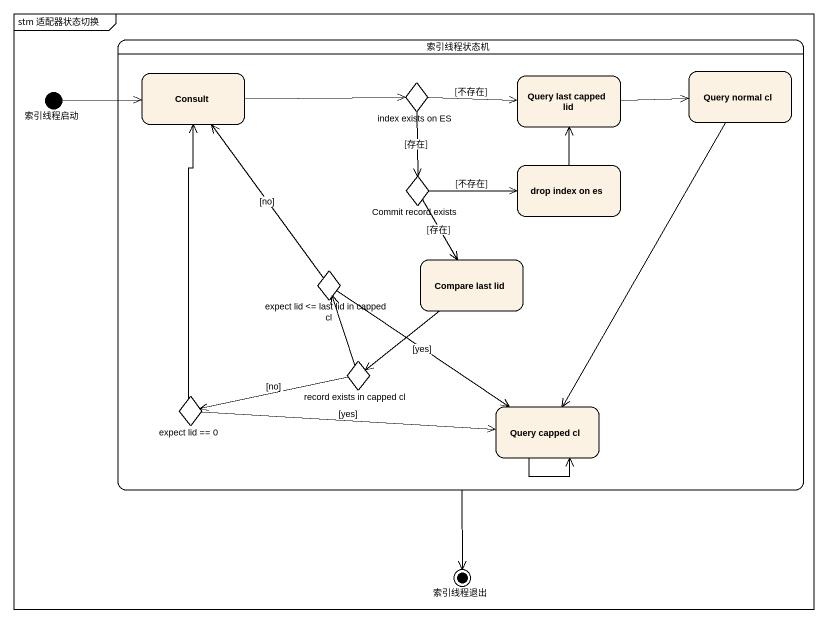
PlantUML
@startuml
mainframe stm 适配器状态切换
hide empty description
state 索引线程状态机 {
  state Consult
  state "index exists on ES" as index_exists_on_ES <<choice>>
  state "Query last capped lid" as Query_last_capped_lid
  state "Query normal cl" as Query_normal_cl
  state "Commit record exists" as Commit_record_exists <<choice>>
  state "drop index on es" as drop_index_on_es
  state "expect lid <= last lid in capped cl" as expect_lid_last_lid_in <<choice>>
  state "Compare last lid" as Compare_last_lid
  state "record exists in capped cl" as record_exists_in_capped_cl <<choice>>
  state "expect lid == 0" as expect_lid_0 <<choice>>
  state "Query capped cl" as Query_capped_cl
}
state 索引线程启动 <<start>>
state 索引线程退出 <<end>>
索引线程状态机 --> 索引线程退出
索引线程启动 -right-> Consult
Consult -right-> index_exists_on_ES
index_exists_on_ES -right-> Query_last_capped_lid : [不存在]
index_exists_on_ES --> Commit_record_exists : [存在]
Query_last_capped_lid -right-> Query_normal_cl
Query_normal_cl --> Query_capped_cl
Commit_record_exists -right-> drop_index_on_es : [不存在]
Commit_record_exists --> Compare_last_lid : [存在]
drop_index_on_es -up-> Query_last_capped_lid
expect_lid_last_lid_in -up-> Consult : [no]
expect_lid_last_lid_in --> Query_capped_cl : [yes]
Compare_last_lid --> record_exists_in_capped_cl
record_exists_in_capped_cl -up-> expect_lid_last_lid_in
record_exists_in_capped_cl -left-> expect_lid_0 : [no]
expect_lid_0 -up-> Consult
expect_lid_0 -right-> Query_capped_cl : [yes]
Query_capped_cl --> Query_capped_cl
@enduml
